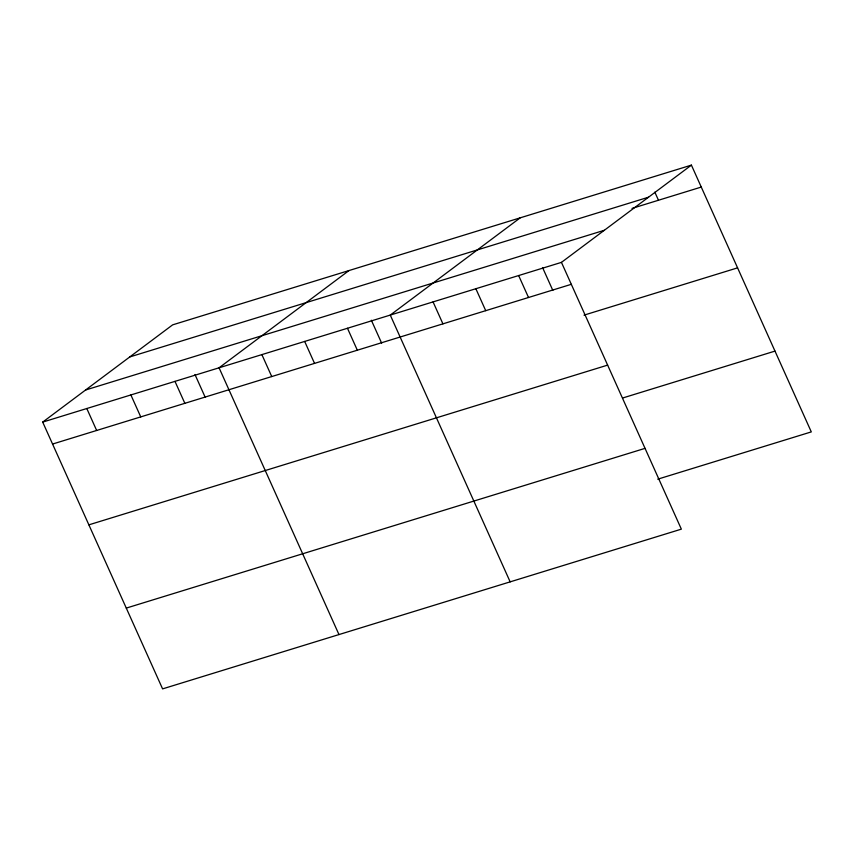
<?xml version="1.0" encoding="UTF-8"?>
<svg xmlns="http://www.w3.org/2000/svg" width="854" height="854" viewBox="0 0 854 854"><rect width="100%" height="100%" fill="white"/><g stroke="black" fill="none" stroke-linecap="round" stroke-linejoin="round"><path stroke-width="1.28" d="M691.409 165.121L561.452 262.37L681.353 529.149L162.591 688.879L42.7 422.1L172.647 324.851L691.409 165.121L811.3 431.9L657.729 479.179M349.03 270.537L219.072 367.796L338.974 634.575M520.214 217.834L390.267 315.083L510.158 581.862M129.765 356.94L648.517 197.21M632.035 208.387L701.273 187.069M85.581 390.011L604.344 230.281M42.7 422.1L561.452 262.37M52.564 444.048L571.315 284.318M584.008 315.147L737.578 267.857M88.869 524.847L607.632 365.117M622.683 397.996L774.994 351.101M126.285 608.091L645.037 448.361M654.837 192.161L658.477 200.242M542.546 267.515L552.837 290.424M518.656 275.554L528.519 297.502M475.859 288.727L485.723 310.675M433.063 301.91L442.927 323.858M371.351 320.229L381.653 343.137M347.471 328.267L357.335 350.215M304.675 341.44L314.539 363.388M261.879 354.613L271.743 376.561M194.979 374.532L205.27 397.441M174.985 381.375L184.848 403.323M130.886 394.954L140.75 416.901M86.798 408.522L96.662 430.48"/></g></svg>
